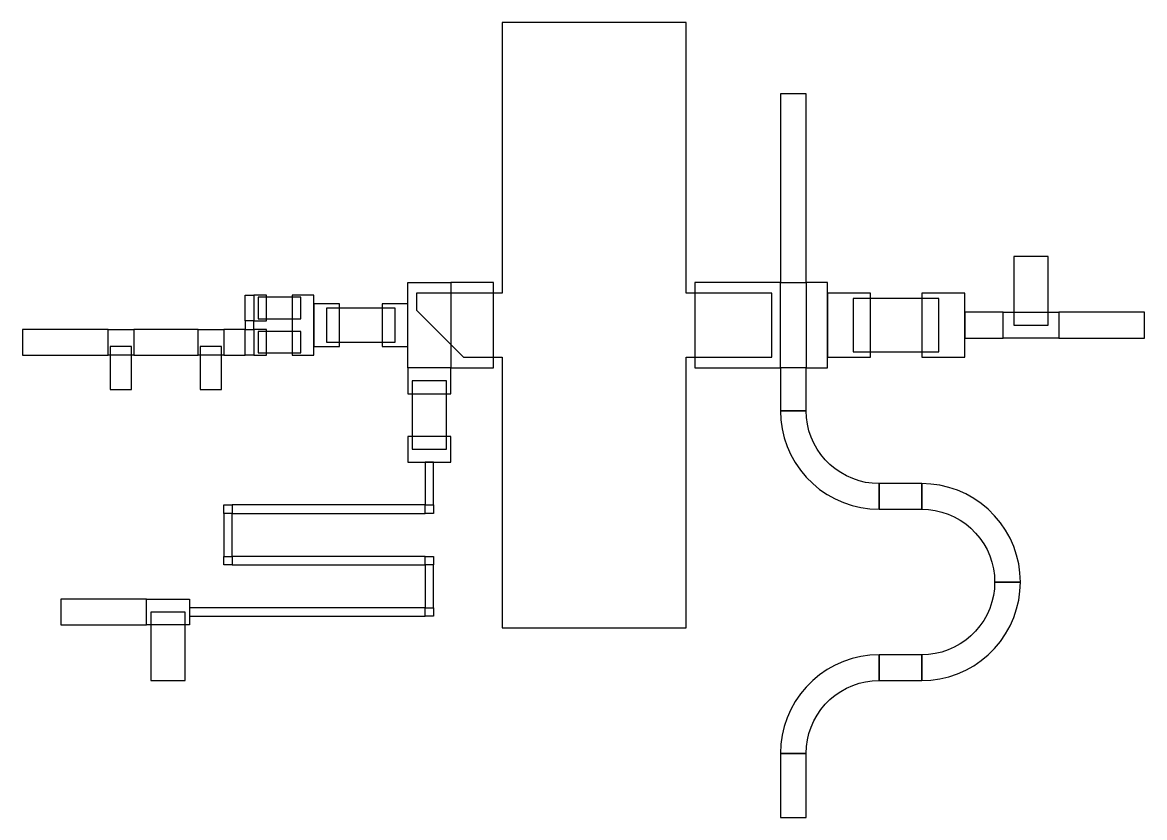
# Model space of a CAD drawing. Header units: millimetres. Extents: x -9.5 to 16.7, y 0.6 to 19.2.
import ezdxf

# ---------------------------------------------------------------- set-up
doc = ezdxf.new("R2010")
doc.units = ezdxf.units.MM
for name, color, linetype in [('Default', 1, 'CONTINUOUS'), ('F.Courtyard', 3, 'CONTINUOUS'), ('F.Cu', 216, 'CONTINUOUS')]:
    doc.layers.add(name, color=color, linetype=linetype)

# ---------------------------------------------------------------- blocks, each defined once
blk = doc.blocks.new('SMTgqm15')
at = {"layer": 'F.Courtyard'}
blk.add_lwpolyline([(0, 0), (1, 0), (1, 0.5), (0, 0.5), (0, 0)], close=True, dxfattribs=at)
blk = doc.blocks.new('0402')
at = {"layer": 'F.Courtyard'}
blk.add_lwpolyline([(0, 0), (1, 0), (1, 0.5), (0, 0.5), (0, 0)], close=True, dxfattribs=at)
blk = doc.blocks.new('0603')
at = {"layer": 'F.Courtyard'}
blk.add_lwpolyline([(0, 0), (1.6, 0), (1.6, 0.8), (0, 0.8), (0, 0)], close=True, dxfattribs=at)
blk = doc.blocks.new('Wolfspeed_Flange')
at = {"layer": 'F.Courtyard'}
blk.add_lwpolyline([(0.8, 4.02), (0.4, 4.02), (-0.7, 2.92), (-0.7, 2.02), (-7.02, 2.02), (-7.02, -2.28), (-0.7, -2.28), (-0.7, -4.28), (0.8, -4.28), (0.8, -2.28), (7.12, -2.28), (7.12, 2.02), (0.8, 2.02), (0.8, 4.02)], close=True, dxfattribs=at)
blk = doc.blocks.new('SMTgqm21')
at = {"layer": 'F.Courtyard'}
blk.add_lwpolyline([(0, 0), (2, 0), (2, 1.25), (0, 1.25), (0, 0)], close=True, dxfattribs=at)
blk = doc.blocks.new('SMTgqm18')
at = {"layer": 'F.Courtyard'}
blk.add_lwpolyline([(0, 0), (1.6, 0), (1.6, 0.8), (0, 0.8), (0, 0)], close=True, dxfattribs=at)
blk = doc.blocks.new('Out_Match')
at = {"layer": 'F.Cu'}
for points in [[(1, 2), (1, 6.4), (0.4, 6.4), (0.4, 2)], [(-1.6, 0), (0.4, 0), (0.4, 2), (-1.6, 2)], [(0.4, 2), (1, 2), (1, 0), (0.4, 0)], [(1, 0), (1.5, 0), (1.5, 2), (1, 2)], [(1.5, 0.25), (2.5, 0.25), (2.5, 1.75), (1.5, 1.75)], [(3.7, 0.25), (4.7, 0.25), (4.7, 1.75), (3.7, 1.75)], [(4.7, 0.7), (5.6, 0.7), (5.6, 1.3), (4.7, 1.3)], [(6.9, 1.3), (6.9, 0.7), (5.6, 0.7), (5.6, 1.3)], [(6.9, 0.7), (8.9, 0.7), (8.9, 1.3), (6.9, 1.3)], [(0.4, 0), (0.4, -1), (1, -1), (1, 0)], [(2.7, -2.7), (2.543, -2.693), (2.388, -2.671), (2.235, -2.635), (2.086, -2.585), (1.942, -2.522), (1.805, -2.445), (1.676, -2.357), (1.555, -2.256), (1.444, -2.145), (1.343, -2.024), (1.255, -1.895), (1.178, -1.758), (1.115, -1.614), (1.065, -1.465), (1.029, -1.312), (1.007, -1.157), (1, -1), (0.4, -1), (0.41, -1.212), (0.439, -1.423), (0.488, -1.629), (0.555, -1.831), (0.641, -2.025), (0.745, -2.211), (0.865, -2.386), (1, -2.549), (1.151, -2.7), (1.314, -2.835), (1.489, -2.955), (1.675, -3.059), (1.869, -3.145), (2.071, -3.212), (2.277, -3.261), (2.488, -3.29), (2.7, -3.3)], [(3.7, -2.7), (2.7, -2.7), (2.7, -3.3), (3.7, -3.3)], [(3.7, -3.3), (3.857, -3.307), (4.012, -3.329), (4.165, -3.365), (4.314, -3.415), (4.458, -3.478), (4.595, -3.555), (4.724, -3.643), (4.845, -3.744), (4.956, -3.855), (5.057, -3.976), (5.145, -4.105), (5.222, -4.242), (5.285, -4.386), (5.335, -4.535), (5.371, -4.688), (5.393, -4.843), (5.4, -5), (6, -5), (5.99, -4.788), (5.961, -4.577), (5.912, -4.371), (5.845, -4.169), (5.759, -3.975), (5.655, -3.789), (5.535, -3.614), (5.4, -3.451), (5.249, -3.3), (5.086, -3.165), (4.911, -3.045), (4.725, -2.941), (4.531, -2.855), (4.329, -2.788), (4.123, -2.739), (3.912, -2.71), (3.7, -2.7)], [(5.4, -5), (5.393, -5.157), (5.371, -5.312), (5.335, -5.465), (5.285, -5.614), (5.222, -5.758), (5.145, -5.895), (5.057, -6.024), (4.956, -6.145), (4.845, -6.256), (4.724, -6.357), (4.595, -6.445), (4.458, -6.522), (4.314, -6.585), (4.165, -6.635), (4.012, -6.671), (3.857, -6.693), (3.7, -6.7), (3.7, -7.3), (3.912, -7.29), (4.123, -7.261), (4.329, -7.212), (4.531, -7.145), (4.725, -7.059), (4.911, -6.955), (5.086, -6.835), (5.249, -6.7), (5.4, -6.549), (5.535, -6.386), (5.655, -6.211), (5.759, -6.025), (5.845, -5.831), (5.912, -5.629), (5.961, -5.423), (5.99, -5.212), (6, -5)], [(1, -9), (1.007, -8.843), (1.029, -8.688), (1.065, -8.535), (1.115, -8.386), (1.178, -8.242), (1.255, -8.105), (1.343, -7.976), (1.444, -7.855), (1.555, -7.744), (1.676, -7.643), (1.805, -7.555), (1.942, -7.478), (2.086, -7.415), (2.235, -7.365), (2.388, -7.329), (2.543, -7.307), (2.7, -7.3), (2.7, -6.7), (2.488, -6.71), (2.277, -6.739), (2.071, -6.788), (1.869, -6.855), (1.675, -6.941), (1.489, -7.045), (1.314, -7.165), (1.151, -7.3), (1, -7.451), (0.865, -7.614), (0.745, -7.789), (0.641, -7.975), (0.555, -8.169), (0.488, -8.371), (0.439, -8.577), (0.41, -8.788), (0.4, -9)], [(3.7, -6.7), (2.7, -6.7), (2.7, -7.3), (3.7, -7.3)], [(0.4, -9), (0.4, -10.5), (1, -10.5), (1, -9)]]:
    blk.add_lwpolyline(points, close=True, dxfattribs=at)
at = {"layer": 'Default', "rotation": 90}
blk.add_blockref('SMTgqm18', (6.65, 1), dxfattribs=at)
at = {"layer": 'Default'}
blk.add_blockref('SMTgqm21', (2.1, 0.375), dxfattribs=at)
blk = doc.blocks.new('Device')
at = {"layer": 'F.Cu'}
for points in [[(-0.52, 11.09), (-0.52, 13.09), (0.48, 13.09), (0.48, 11.09)], [(0.48, 11.09), (1.48, 11.09), (1.48, 13.09), (0.48, 13.09)], [(-4.32, 12.19), (-4.32, 12.79), (-4.12, 12.79), (-4.12, 12.19)], [(-3.82, 12.79), (-4.12, 12.79), (-4.12, 12.19), (-3.82, 12.19)], [(-3.22, 11.39), (-2.72, 11.39), (-2.72, 12.79), (-3.22, 12.79)], [(-2.72, 11.59), (-2.12, 11.59), (-2.12, 12.59), (-2.72, 12.59)], [(-1.12, 11.59), (-0.52, 11.59), (-0.52, 12.59), (-1.12, 12.59)], [(-4.32, 12.19), (-4.32, 11.99), (-4.12, 11.99), (-4.12, 12.19)], [(-7.52, 11.99), (-9.52, 11.99), (-9.52, 11.39), (-7.52, 11.39)], [(-7.52, 11.39), (-7.52, 11.99), (-6.92, 11.99), (-6.92, 11.39)], [(-5.42, 11.99), (-6.92, 11.99), (-6.92, 11.39), (-5.42, 11.39)], [(-5.42, 11.39), (-5.42, 11.99), (-4.82, 11.99), (-4.82, 11.39)], [(-4.32, 11.99), (-4.82, 11.99), (-4.82, 11.39), (-4.32, 11.39)], [(-4.12, 11.99), (-4.12, 11.39), (-4.32, 11.39), (-4.32, 11.99)], [(-3.82, 11.99), (-4.12, 11.99), (-4.12, 11.39), (-3.82, 11.39)], [(-0.52, 11.09), (-0.52, 10.49), (0.48, 10.49), (0.48, 11.09)], [(-0.52, 9.49), (-0.52, 8.89), (0.48, 8.89), (0.48, 9.49)], [(-0.12, 8.89), (-0.12, 7.89), (0.08, 7.89), (0.08, 8.89)], [(-4.82, 7.69), (-4.82, 7.89), (-4.62, 7.89), (-4.62, 7.69)], [(-0.12, 7.89), (-4.62, 7.89), (-4.62, 7.69), (-0.12, 7.69)], [(0.08, 7.89), (0.08, 7.69), (-0.12, 7.69), (-0.12, 7.89)], [(-4.82, 7.69), (-4.82, 6.69), (-4.62, 6.69), (-4.62, 7.69)], [(-4.62, 6.49), (-4.82, 6.49), (-4.82, 6.69), (-4.62, 6.69)], [(-0.12, 6.69), (-4.62, 6.69), (-4.62, 6.49), (-0.12, 6.49)], [(-0.12, 6.69), (0.08, 6.69), (0.08, 6.49), (-0.12, 6.49)], [(0.08, 5.49), (0.08, 6.49), (-0.12, 6.49), (-0.12, 5.49)], [(-6.62, 5.69), (-8.62, 5.69), (-8.62, 5.09), (-6.62, 5.09)], [(-6.62, 5.09), (-6.62, 5.69), (-5.62, 5.69), (-5.62, 5.09)], [(-0.12, 5.49), (-5.62, 5.49), (-5.62, 5.29), (-0.12, 5.29)], [(0.08, 5.49), (0.08, 5.29), (-0.12, 5.29), (-0.12, 5.49)]]:
    blk.add_lwpolyline(points, close=True, dxfattribs=at)
at = {"layer": 'Default'}
for name, p, rotation in [('Wolfspeed_Flange', (3.7, 12.04), 90), ('0402', (-3.02, 11.94), 180), ('SMTgqm15', (-7.47, 11.59), 270), ('SMTgqm15', (-5.37, 11.59), 270), ('0603', (-0.42, 10.79), 270), ('SMTgqm18', (-6.52, 5.39), 270)]:
    blk.add_blockref(name, p, dxfattribs=dict(at, rotation=rotation))
for name, p in [('Out_Match', (7.78, 11.09)), ('SMTgqm15', (-4.02, 12.24)), ('SMTgqm18', (-2.42, 11.69))]:
    blk.add_blockref(name, p, dxfattribs=at)

msp = doc.modelspace()

# ---------------------------------------------------------------- block references
at = {"layer": 'Default'}
msp.add_blockref('Device', (0, 0), dxfattribs=at)

doc.saveas('drawing.dxf')
